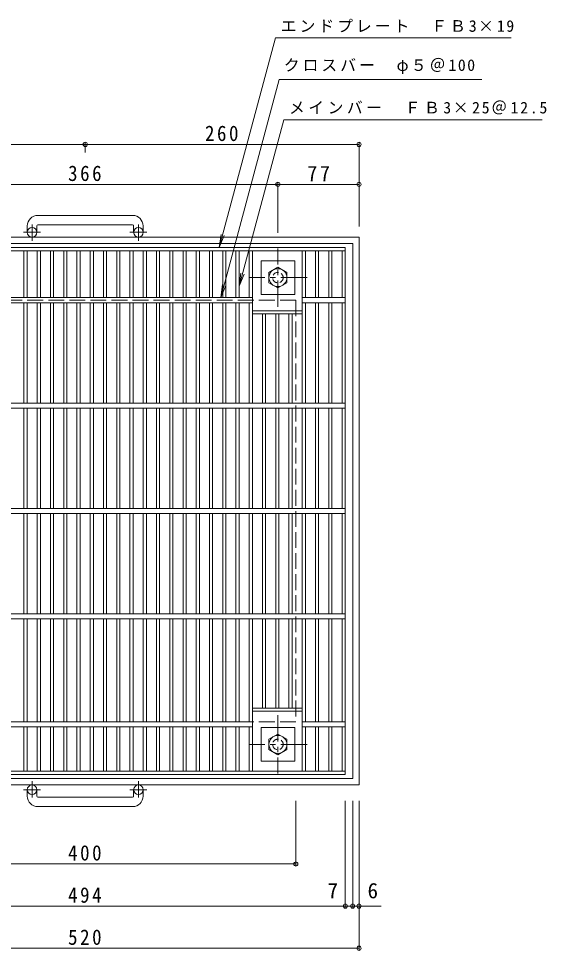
# Model space of a CAD drawing. Units: millimetres at full size, sheet at 1:5. Extents: x -806 to 798, y -688 to 645.
# Drawn here: x -335 to 166, y -239 to 645 of the extents above; entities that cross this region are included whole.
import ezdxf
from ezdxf.enums import TextEntityAlignment as Align

# ---------------------------------------------------------------- set-up
doc = ezdxf.new("R2010")
doc.units = ezdxf.units.MM
doc.header["$LTSCALE"] = 5
doc.header["$PDMODE"] = 32
doc.header["$PDSIZE"] = 4
for name, pattern in [('CHAIN1', [8, 5, -1, 1, -1]), ('DASHED1', [1.8, 1.2, -0.6]), ('DASHED3', [4, 3, -1])]:
    doc.linetypes.add(name, pattern=pattern)
for name, color, linetype, lineweight in [('E-1', 2, 'Continuous', 9), ('E-2', 3, 'Continuous', 9), ('E-4', 7, 'Continuous', 9), ('E-5', 7, 'Continuous', 9)]:
    doc.layers.add(name, color=color, linetype=linetype, lineweight=lineweight)
doc.styles.add('ＭＳ ゴシック', font='')
doc.styles.get('ＭＳ ゴシック').set_extended_font_data('MS Gothic')

msp = doc.modelspace()

# ---------------------------------------------------------------- linework, layer by layer
at = {"layer": 'E-1'}
for p, q in [((-227.148, 458.604), (-317.148, 458.604)), ((-327.148, 448.603), (-327.148, 442.504)), ((-318.149, 448.603), (-318.149, 442.504)), ((-317.148, 449.603), (-227.148, 449.603)), ((-226.149, 448.603), (-226.149, 442.504)), ((-217.148, 448.603), (-217.148, 442.504)), ((-12.148, 438.003), (-532.148, 438.003)), ((-12.148, 438.003), (-12.148, -81.996)), ((-18.148, 432.003), (-526.149, 432.003)), ((-12.148, -81.996), (-532.148, -81.996)), ((-327.148, -92.597), (-327.148, -86.497)), ((-318.149, -92.597), (-318.149, -86.497)), ((-226.149, -92.597), (-226.149, -86.497)), ((-217.148, -92.597), (-217.148, -86.497)), ((-317.148, -93.597), (-227.148, -93.597)), ((-227.148, -102.597), (-317.148, -102.597))]:
    msp.add_line(p, q, dxfattribs=at)
at = {"layer": 'E-1', "linetype": 'CHAIN1'}
for p, q in [((-314.486, 442.504), (-330.893, 442.504)), ((-322.648, 434.396), (-322.648, 449.994)), ((-213.485, 442.504), (-229.892, 442.504)), ((-221.648, 434.396), (-221.648, 449.994)), ((-89.148, 371.867), (-89.148, 427.14)), ((-61.512, 399.503), (-116.785, 399.503)), ((-89.148, -15.859), (-89.148, -71.133)), ((-61.512, -43.496), (-116.785, -43.496)), ((-322.648, -78.39), (-322.648, -93.986)), ((-221.648, -78.39), (-221.648, -93.986)), ((-314.486, -86.497), (-330.893, -86.497)), ((-213.485, -86.497), (-229.892, -86.497))]:
    msp.add_line(p, q, dxfattribs=at)
at = {"layer": 'E-1', "linetype": 'DASHED3'}
msp.add_line((-72.148, 378.004), (-472.148, 378.004), dxfattribs=at)
at = {"layer": 'E-1'}
msp.add_lwpolyline([(-18.148, 432.003), (-18.148, -75.996), (-526.149, -75.996)], dxfattribs=at)
for points in [[(-73.148, 383.503), (-73.148, 415.503), (-105.148, 415.503), (-105.148, 383.503)], [(-97.648, 394.596), (-97.648, 404.411), (-89.148, 409.318), (-80.648, 404.411), (-80.648, 394.596), (-89.148, 389.688)], [(-73.148, -27.496), (-73.148, -59.496), (-105.148, -59.496), (-105.148, -27.496)], [(-97.648, -38.589), (-97.648, -48.404), (-89.148, -53.311), (-80.648, -48.404), (-80.648, -38.589), (-89.148, -33.681)]]:
    msp.add_lwpolyline(points, close=True, dxfattribs=at)
at = {"layer": 'E-1', "linetype": 'DASHED3'}
msp.add_lwpolyline([(-72.148, 378.004), (-72.148, -21.997), (-472.148, -21.997)], dxfattribs=at)
at = {"layer": 'E-1'}
for centre, radius in [((-322.648, 442.504), 4.5), ((-221.649, 442.504), 4.5), ((-89.148, 399.503), 8.5), ((-89.148, -43.496), 8.5), ((-322.648, -86.497), 4.5), ((-221.649, -86.497), 4.5)]:
    msp.add_circle(centre, radius, dxfattribs=at)
at = {"layer": 'E-1', "linetype": 'DASHED1'}
for centre in [(-89.148, 399.503), (-89.148, -43.496)]:
    msp.add_circle(centre, 5, dxfattribs=at)
at = {"layer": 'E-1'}
for centre, radius, start, end in [((-317.148, 448.603), 10, 90, 180), ((-227.148, 448.603), 10, 0, 90), ((-317.148, 448.603), 1, 90, 180), ((-227.148, 448.603), 1, 0, 90), ((-317.148, -92.597), 10, 180, 270), ((-317.148, -92.597), 1, 180, 270), ((-227.148, -92.597), 10, 270, 0), ((-227.148, -92.597), 1, 270, 0)]:
    msp.add_arc(centre, radius, start, end, dxfattribs=at)
at = {"layer": 'E-2'}
for p, q in [((-519.148, 428.004), (-25.148, 428.004)), ((-519.148, 425.004), (-25.148, 425.004)), ((-330.269, 380.504), (-330.269, 425.003)), ((-327.269, 380.504), (-327.269, 425.003)), ((-317.689, 380.504), (-317.689, 425.003)), ((-314.689, 380.504), (-314.689, 425.003)), ((-305.109, 380.504), (-305.109, 425.003)), ((-302.109, 380.504), (-302.109, 425.003)), ((-292.529, 380.504), (-292.529, 425.003)), ((-289.529, 380.504), (-289.529, 425.003)), ((-279.949, 380.504), (-279.949, 425.003)), ((-276.949, 380.504), (-276.949, 425.003)), ((-267.369, 380.504), (-267.369, 425.003)), ((-264.369, 380.504), (-264.369, 425.003)), ((-254.789, 380.504), (-254.789, 425.003)), ((-251.789, 380.504), (-251.789, 425.003)), ((-242.209, 380.504), (-242.209, 425.003)), ((-239.209, 380.504), (-239.209, 425.003)), ((-229.629, 380.504), (-229.629, 425.003)), ((-226.628, 380.504), (-226.628, 425.003)), ((-217.049, 380.504), (-217.049, 425.003)), ((-214.048, 380.504), (-214.048, 425.003)), ((-204.469, 380.504), (-204.469, 425.003)), ((-201.468, 380.504), (-201.468, 425.003)), ((-191.868, 380.504), (-191.868, 425.003)), ((-188.868, 380.504), (-188.868, 425.003)), ((-179.289, 380.504), (-179.289, 425.003)), ((-176.288, 380.504), (-176.288, 425.003)), ((-166.709, 380.504), (-166.709, 425.003)), ((-163.708, 380.504), (-163.708, 425.003)), ((-154.129, 380.504), (-154.129, 425.003)), ((-151.128, 380.504), (-151.128, 425.003)), ((-141.548, 380.504), (-141.548, 425.003)), ((-138.548, 380.504), (-138.548, 425.003)), ((-128.968, 380.504), (-128.968, 425.003)), ((-125.968, 380.504), (-125.968, 425.003)), ((-116.388, 380.504), (-116.388, 425.003)), ((-113.388, 280.504), (-113.388, 425.003)), ((-66.068, 280.504), (-66.068, 425.003)), ((-63.068, 380.504), (-63.068, 425.003)), ((-53.488, 380.504), (-53.488, 425.003)), ((-50.487, 380.504), (-50.487, 425.003)), ((-40.908, 380.504), (-40.908, 425.003)), ((-37.907, 380.504), (-37.907, 425.003)), ((-28.149, 380.504), (-28.149, 425.003)), ((-25.148, -71.996), (-25.148, 428.004)), ((-430.909, 380.504), (-113.388, 380.504)), ((-66.068, 380.504), (-25.148, 380.504)), ((-430.909, 375.504), (-113.388, 375.504)), ((-330.269, 280.504), (-330.269, 375.504)), ((-327.269, 280.504), (-327.269, 375.504)), ((-317.689, 280.504), (-317.689, 375.504)), ((-314.689, 280.504), (-314.689, 375.504)), ((-305.109, 280.504), (-305.109, 375.504)), ((-302.109, 280.504), (-302.109, 375.504)), ((-292.529, 280.504), (-292.529, 375.504)), ((-289.529, 280.504), (-289.529, 375.504)), ((-279.949, 280.504), (-279.949, 375.504)), ((-276.949, 280.504), (-276.949, 375.504)), ((-267.369, 280.504), (-267.369, 375.504)), ((-264.369, 280.504), (-264.369, 375.504)), ((-254.789, 280.504), (-254.789, 375.504)), ((-251.789, 280.504), (-251.789, 375.504)), ((-242.209, 280.504), (-242.209, 375.504)), ((-239.209, 280.504), (-239.209, 375.504)), ((-229.629, 280.504), (-229.629, 375.504)), ((-226.628, 280.504), (-226.628, 375.504)), ((-217.049, 280.504), (-217.049, 375.504)), ((-214.048, 280.504), (-214.048, 375.504)), ((-204.469, 280.504), (-204.469, 375.504)), ((-201.468, 280.504), (-201.468, 375.504)), ((-191.868, 280.504), (-191.868, 375.504)), ((-188.868, 280.504), (-188.868, 375.504)), ((-179.289, 280.504), (-179.289, 375.504)), ((-176.288, 280.504), (-176.288, 375.504)), ((-166.709, 280.504), (-166.709, 375.504)), ((-163.708, 280.504), (-163.708, 375.504)), ((-154.129, 280.504), (-154.129, 375.504)), ((-151.128, 280.504), (-151.128, 375.504)), ((-141.548, 280.504), (-141.548, 375.504)), ((-138.548, 280.504), (-138.548, 375.504)), ((-128.968, 280.504), (-128.968, 375.504)), ((-125.968, 280.504), (-125.968, 375.504)), ((-116.388, 280.504), (-116.388, 375.504)), ((-66.068, 375.504), (-25.148, 375.504)), ((-63.068, 280.504), (-63.068, 375.504)), ((-53.488, 280.504), (-53.488, 375.504)), ((-50.487, 280.504), (-50.487, 375.504)), ((-40.908, 280.504), (-40.908, 375.504)), ((-37.907, 280.504), (-37.907, 375.504)), ((-28.149, 280.504), (-28.149, 375.504)), ((-113.388, 368.004), (-66.068, 368.004)), ((-113.388, 365.004), (-66.068, 365.004)), ((-103.808, 280.504), (-103.808, 365.004)), ((-100.808, 280.504), (-100.808, 365.004)), ((-91.228, 280.504), (-91.228, 365.004)), ((-88.228, 280.504), (-88.228, 365.004)), ((-78.648, 280.504), (-78.648, 365.004)), ((-75.648, 280.504), (-75.648, 365.004)), ((-519.148, 280.503), (-25.148, 280.503)), ((-519.148, 275.503), (-25.148, 275.503)), ((-330.269, 180.504), (-330.269, 275.503)), ((-327.269, 180.504), (-327.269, 275.503)), ((-317.689, 180.504), (-317.689, 275.503)), ((-314.689, 180.504), (-314.689, 275.503)), ((-305.109, 180.504), (-305.109, 275.503)), ((-302.109, 180.504), (-302.109, 275.503)), ((-292.529, 180.504), (-292.529, 275.503)), ((-289.529, 180.504), (-289.529, 275.503)), ((-279.949, 180.504), (-279.949, 275.503)), ((-276.949, 180.504), (-276.949, 275.503)), ((-267.369, 180.504), (-267.369, 275.503)), ((-264.369, 180.504), (-264.369, 275.503)), ((-254.789, 180.504), (-254.789, 275.503)), ((-251.789, 180.504), (-251.789, 275.503)), ((-242.209, 180.504), (-242.209, 275.503)), ((-239.209, 180.504), (-239.209, 275.503)), ((-229.629, 180.504), (-229.629, 275.503)), ((-226.628, 180.504), (-226.628, 275.503)), ((-217.049, 180.504), (-217.049, 275.503)), ((-214.048, 180.504), (-214.048, 275.503)), ((-204.469, 180.504), (-204.469, 275.503)), ((-201.468, 180.504), (-201.468, 275.503)), ((-191.868, 180.504), (-191.868, 275.503)), ((-188.868, 180.504), (-188.868, 275.503)), ((-179.289, 180.504), (-179.289, 275.503)), ((-176.288, 180.504), (-176.288, 275.503)), ((-166.709, 180.504), (-166.709, 275.503)), ((-163.708, 180.504), (-163.708, 275.503)), ((-154.129, 180.504), (-154.129, 275.503)), ((-151.128, 180.504), (-151.128, 275.503)), ((-141.548, 180.504), (-141.548, 275.503)), ((-138.548, 180.504), (-138.548, 275.503)), ((-128.968, 180.504), (-128.968, 275.503)), ((-125.968, 180.504), (-125.968, 275.503)), ((-116.388, 180.504), (-116.388, 275.503)), ((-113.388, 180.504), (-113.388, 275.503)), ((-103.808, 180.504), (-103.808, 275.503)), ((-100.808, 180.504), (-100.808, 275.503)), ((-91.228, 180.504), (-91.228, 275.503)), ((-88.228, 180.504), (-88.228, 275.503)), ((-78.648, 180.504), (-78.648, 275.503)), ((-75.648, 180.504), (-75.648, 275.503)), ((-66.068, 180.504), (-66.068, 275.503)), ((-63.068, 180.504), (-63.068, 275.503)), ((-53.488, 180.504), (-53.488, 275.503)), ((-50.487, 180.504), (-50.487, 275.503)), ((-40.908, 180.504), (-40.908, 275.503)), ((-37.907, 180.504), (-37.907, 275.503)), ((-28.149, 180.504), (-28.149, 275.503)), ((-519.148, 180.504), (-25.148, 180.504)), ((-519.148, 175.504), (-25.148, 175.504)), ((-330.269, 175.504), (-330.269, 80.504)), ((-327.269, 175.504), (-327.269, 80.504)), ((-317.689, 175.504), (-317.689, 80.504)), ((-314.689, 175.504), (-314.689, 80.504)), ((-305.109, 175.504), (-305.109, 80.504)), ((-302.109, 175.504), (-302.109, 80.504)), ((-292.529, 175.504), (-292.529, 80.504)), ((-289.529, 175.504), (-289.529, 80.504)), ((-279.949, 175.504), (-279.949, 80.504)), ((-276.949, 175.504), (-276.949, 80.504)), ((-267.369, 175.504), (-267.369, 80.504)), ((-264.369, 175.504), (-264.369, 80.504)), ((-254.789, 175.504), (-254.789, 80.504)), ((-251.789, 175.504), (-251.789, 80.504)), ((-242.209, 175.504), (-242.209, 80.504)), ((-239.209, 175.504), (-239.209, 80.504)), ((-229.629, 175.504), (-229.629, 80.504)), ((-226.628, 175.504), (-226.628, 80.504)), ((-217.049, 175.504), (-217.049, 80.504)), ((-214.048, 175.504), (-214.048, 80.504)), ((-204.469, 175.504), (-204.469, 80.504)), ((-201.468, 175.504), (-201.468, 80.504)), ((-191.868, 175.504), (-191.868, 80.504)), ((-188.868, 175.504), (-188.868, 80.504)), ((-179.289, 175.504), (-179.289, 80.504)), ((-176.288, 175.504), (-176.288, 80.504)), ((-166.709, 175.504), (-166.709, 80.504)), ((-163.708, 175.504), (-163.708, 80.504)), ((-154.129, 175.504), (-154.129, 80.504)), ((-151.128, 175.504), (-151.128, 80.504)), ((-141.548, 175.504), (-141.548, 80.504)), ((-138.548, 175.504), (-138.548, 80.504)), ((-128.968, 175.504), (-128.968, 80.504)), ((-125.968, 175.504), (-125.968, 80.504)), ((-116.388, 175.504), (-116.388, 80.504)), ((-113.388, 175.504), (-113.388, 80.504)), ((-103.808, 175.504), (-103.808, 80.504)), ((-100.808, 175.504), (-100.808, 80.504)), ((-91.228, 175.504), (-91.228, 80.504)), ((-88.228, 175.504), (-88.228, 80.504)), ((-78.648, 175.504), (-78.648, 80.504)), ((-75.648, 175.504), (-75.648, 80.504)), ((-66.068, 175.504), (-66.068, 80.504)), ((-63.068, 175.504), (-63.068, 80.504)), ((-53.488, 175.504), (-53.488, 80.504)), ((-50.487, 175.504), (-50.487, 80.504)), ((-40.908, 175.504), (-40.908, 80.504)), ((-37.907, 175.504), (-37.907, 80.504)), ((-28.149, 175.504), (-28.149, 80.504)), ((-519.148, 80.504), (-25.148, 80.504)), ((-519.148, 75.504), (-25.148, 75.504)), ((-330.269, 75.504), (-330.269, -21.997)), ((-327.269, 75.504), (-327.269, -21.997)), ((-317.689, 75.504), (-317.689, -21.997)), ((-314.689, 75.504), (-314.689, -21.997)), ((-305.109, 75.504), (-305.109, -21.997)), ((-302.109, 75.504), (-302.109, -21.997)), ((-292.529, 75.504), (-292.529, -21.997)), ((-289.529, 75.504), (-289.529, -21.997)), ((-279.949, 75.504), (-279.949, -21.997)), ((-276.949, 75.504), (-276.949, -21.997)), ((-267.369, 75.504), (-267.369, -21.997)), ((-264.369, 75.504), (-264.369, -21.997)), ((-254.789, 75.504), (-254.789, -21.997)), ((-251.789, 75.504), (-251.789, -21.997)), ((-242.209, 75.504), (-242.209, -21.997)), ((-239.209, 75.504), (-239.209, -21.997)), ((-229.629, 75.504), (-229.629, -21.997)), ((-226.628, 75.504), (-226.628, -21.997)), ((-217.049, 75.504), (-217.049, -21.997)), ((-214.048, 75.504), (-214.048, -21.997)), ((-204.469, 75.504), (-204.469, -21.997)), ((-201.468, 75.504), (-201.468, -21.997)), ((-191.868, 75.504), (-191.868, -21.997)), ((-188.868, 75.504), (-188.868, -21.997)), ((-179.289, 75.504), (-179.289, -21.997)), ((-176.288, 75.504), (-176.288, -21.997)), ((-166.709, 75.504), (-166.709, -21.997)), ((-163.708, 75.504), (-163.708, -21.997)), ((-154.129, 75.504), (-154.129, -21.997)), ((-151.128, 75.504), (-151.128, -21.997)), ((-141.548, 75.504), (-141.548, -21.997)), ((-138.548, 75.504), (-138.548, -21.997)), ((-128.968, 75.504), (-128.968, -21.997)), ((-125.968, 75.504), (-125.968, -21.997)), ((-116.388, 75.504), (-116.388, -21.997)), ((-113.388, 75.504), (-113.388, -68.996)), ((-103.808, 75.504), (-103.808, -8.997)), ((-100.808, 75.504), (-100.808, -8.997)), ((-91.228, 75.504), (-91.228, -8.997)), ((-88.228, 75.504), (-88.228, -8.997)), ((-78.648, 75.504), (-78.648, -8.997)), ((-75.648, 75.504), (-75.648, -8.997)), ((-66.068, 75.504), (-66.068, -68.996)), ((-63.068, 75.504), (-63.068, -21.997)), ((-53.488, 75.504), (-53.488, -21.997)), ((-50.487, 75.504), (-50.487, -21.997)), ((-40.908, 75.504), (-40.908, -21.997)), ((-37.907, 75.504), (-37.907, -21.997)), ((-28.149, 75.504), (-28.149, -21.997)), ((-113.388, -8.997), (-66.068, -8.997)), ((-113.388, -11.997), (-66.068, -11.997)), ((-430.909, -21.997), (-113.388, -21.997)), ((-66.068, -21.997), (-25.148, -21.997)), ((-430.909, -26.997), (-113.388, -26.997)), ((-330.269, -26.997), (-330.269, -68.996)), ((-327.269, -26.997), (-327.269, -68.996)), ((-317.689, -26.997), (-317.689, -68.996)), ((-314.689, -26.997), (-314.689, -68.996)), ((-305.109, -26.997), (-305.109, -68.996)), ((-302.109, -26.997), (-302.109, -68.996)), ((-292.529, -26.997), (-292.529, -68.996)), ((-289.529, -26.997), (-289.529, -68.996)), ((-279.949, -26.997), (-279.949, -68.996)), ((-276.949, -26.997), (-276.949, -68.996)), ((-267.369, -26.997), (-267.369, -68.996)), ((-264.369, -26.997), (-264.369, -68.996)), ((-254.789, -26.997), (-254.789, -68.996)), ((-251.789, -26.997), (-251.789, -68.996)), ((-242.209, -26.997), (-242.209, -68.996)), ((-239.209, -26.997), (-239.209, -68.996)), ((-229.629, -26.997), (-229.629, -68.996)), ((-226.628, -26.997), (-226.628, -68.996)), ((-217.049, -26.997), (-217.049, -68.996)), ((-214.048, -26.997), (-214.048, -68.996)), ((-204.469, -26.997), (-204.469, -68.996)), ((-201.468, -26.997), (-201.468, -68.996)), ((-191.868, -26.997), (-191.868, -68.996)), ((-188.868, -26.997), (-188.868, -68.996)), ((-179.289, -26.997), (-179.289, -68.996)), ((-176.288, -26.997), (-176.288, -68.996)), ((-166.709, -26.997), (-166.709, -68.996)), ((-163.708, -26.997), (-163.708, -68.996)), ((-154.129, -26.997), (-154.129, -68.996)), ((-151.128, -26.997), (-151.128, -68.996)), ((-141.548, -26.997), (-141.548, -68.996)), ((-138.548, -26.997), (-138.548, -68.996)), ((-128.968, -26.997), (-128.968, -68.996)), ((-125.968, -26.997), (-125.968, -68.996)), ((-116.388, -26.997), (-116.388, -68.996)), ((-66.068, -26.997), (-25.148, -26.997)), ((-63.068, -26.997), (-63.068, -68.996)), ((-53.488, -26.997), (-53.488, -68.996)), ((-50.487, -26.997), (-50.487, -68.996)), ((-40.908, -26.997), (-40.908, -68.996)), ((-37.907, -26.997), (-37.907, -68.996)), ((-28.149, -26.997), (-28.149, -68.996)), ((-519.148, -68.996), (-25.148, -68.996)), ((-25.148, -71.996), (-519.148, -71.996))]:
    msp.add_line(p, q, dxfattribs=at)
at = {"layer": 'E-4'}
for p, q in [((-532.148, 525.927), (-272.148, 525.927)), ((-272.148, 527.427), (-272.148, 518.283)), ((-272.148, 525.927), (-12.148, 525.927)), ((-12.148, 527.427), (-12.148, 448.003)), ((-455.148, 488.003), (-89.148, 488.003)), ((-89.148, 489.503), (-89.148, 442.14)), ((-89.148, 488.003), (-12.148, 488.003)), ((-72.148, -158.497), (-72.148, -96.996)), ((-25.148, -198.497), (-25.148, -96.996)), ((-18.148, -198.497), (-18.148, -96.996)), ((-12.148, -238.497), (-12.148, -96.996)), ((-472.148, -156.997), (-72.148, -156.997)), ((-519.148, -196.997), (-25.148, -196.997)), ((-25.148, -196.997), (-18.148, -196.997)), ((-18.148, -196.997), (8.789, -196.997)), ((-532.148, -236.997), (-12.148, -236.997))]:
    msp.add_line(p, q, dxfattribs=at)
for p in [(-272.148, 525.927), (-12.148, 525.927), (-89.148, 488.003), (-12.148, 488.003), (-72.148, -156.997), (-25.148, -196.997), (-18.148, -196.997), (-12.148, -196.997), (-12.148, -236.997)]:
    msp.add_point(p, dxfattribs=at)
at = {"layer": 'E-5'}
for p, q in [((-143.474, 380.504), (-87.957, 587.695)), ((-87.957, 587.695), (104.522, 587.695)), ((-125.968, 391.253), (-83.612, 549.328)), ((-83.612, 549.328), (161.67, 549.328)), ((-144.832, 428.004), (-143.201, 440.397)), ((-144.832, 428.004), (-140.049, 439.552)), ((-125.968, 391.253), (-124.337, 403.647)), ((-125.968, 391.253), (-121.185, 402.802)), ((-143.474, 380.504), (-141.842, 392.897)), ((-143.474, 380.504), (-138.69, 392.052))]:
    msp.add_line(p, q, dxfattribs=at)
msp.add_lwpolyline([(-144.832, 428.004), (-91.458, 627.198), (132.476, 627.198)], dxfattribs=at)

# ---------------------------------------------------------------- texts
at = {"layer": 'E-4', "color": 2, "style": 'ＭＳ ゴシック'}
for s, p in [('7', (-42.02, -193.997)), ('6', (-4.057, -193.997))]:
    msp.add_text(s, height=14.66, dxfattribs=at).set_placement(p, align=Align.BOTTOM_LEFT)
at = {"layer": 'E-4', "color": 2, "char_height": 14.66, "attachment_point": 7, "style": 'ＭＳ ゴシック'}
for s, insert in [('\\T1.27;\\W0.9;260', (-158.398, 528.927)), ('\\T1.27;\\W0.9;366', (-288.398, 491.003)), ('\\T1.27;\\W0.95;77', (-61.273, 491.003)), ('\\T1.27;\\W0.9;400', (-288.398, -153.997)), ('\\T1.27;\\W0.9;494', (-288.398, -193.997)), ('\\T1.27;\\W0.9;520', (-288.398, -233.997))]:
    msp.add_mtext(s, dxfattribs=dict(at, insert=insert))
at = {"layer": 'E-5', "char_height": 11, "attachment_point": 7, "style": 'ＭＳ ゴシック'}
for s, insert in [('\\T1.19;エンドプレート\u3000ＦＢ3×19', (-86.458, 632.198)), ('\\T1.19;クロスバー\u3000φ５＠100', (-83.589, 592.695)), ('\\T1.22;メインバー\u3000ＦＢ3×25＠12.5', (-78.612, 554.328))]:
    msp.add_mtext(s, dxfattribs=dict(at, insert=insert))

doc.saveas('drawing.dxf')
